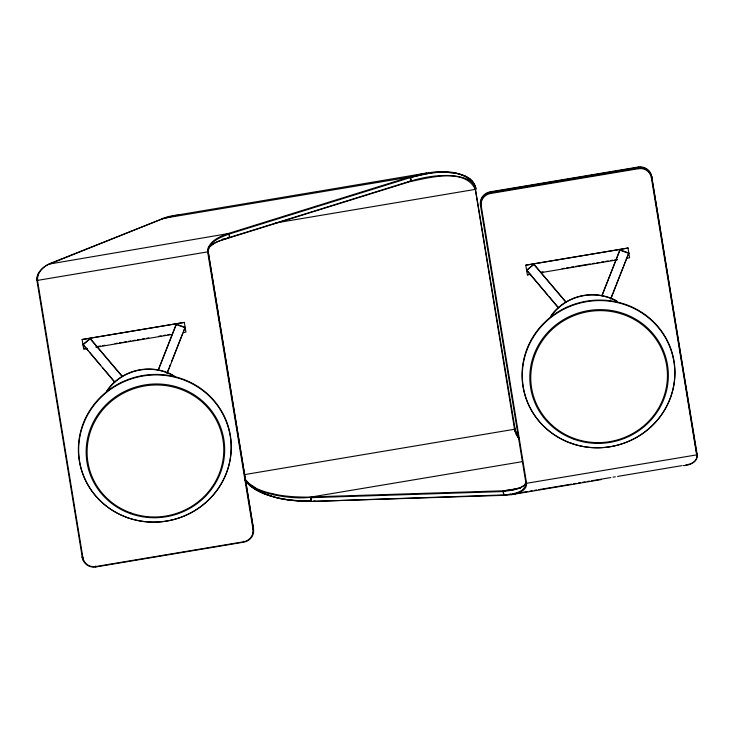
<?xml version="1.0" encoding="UTF-8"?>
<svg xmlns="http://www.w3.org/2000/svg" width="734" height="734" viewBox="0 0 734 734"><rect width="100%" height="100%" fill="white"/><g stroke="black" fill="none" stroke-linecap="round" stroke-linejoin="round"><path stroke-width="1.1" d="M526.324 482.587L524.737 485.229L520.47 487.523M316.556 191.62L167.857 216.631L50.077 263.46C43.462 266.249 36.856 272.663 37.581 280.379C34.709 274.296 43.352 266.176 49.508 264.075M696.942 455.089L651.645 176.298L697.199 454.63C698.208 460.888 691.254 464.65 685.85 464.732M470.356 179.316C473.439 181.573 475.531 186.023 475.861 189.078C475.081 185.693 473.081 182.656 470.733 180.142C453.245 166.682 428.656 171.82 409.022 177.197L228.769 233.375C220.072 236.247 207.905 241.284 207.649 251.872L252.982 529.232A11.249 10.827 -12.4 0 1 243.633 541.775L95.75 566.556A11.249 10.827 -12.4 0 1 82.905 557.73L82.346 557.73A11.836 11.395 -12.4 0 0 95.805 566.96L243.697 542.178A11.836 11.395 -12.4 0 0 253.533 528.975L208.199 251.615C208.942 241.495 220.842 237.064 229.146 234.036L409.783 177.738L422.94 174.334M158.214 369.872L176.316 324.171L185.142 327.318L167.132 373.432M158.305 370.294L176.316 324.171M167.04 373.01L168.921 368.257M169.297 367.303L170.435 364.44M171.563 361.587L181.371 336.833M181.748 335.878L182.885 333.025M184.014 330.172L185.142 327.318M601.88 295.518L619.991 249.826L628.818 252.964L610.798 299.087M601.972 295.94L619.991 249.826M610.706 298.665L612.973 292.949M613.349 292.004L615.991 285.333M616.367 284.379L623.157 267.249M623.533 266.295L626.175 259.625M626.552 258.68L627.68 255.817M628.056 254.872L628.818 252.964M227.99 238.266C231.256 238.137 227.558 227.668 229.659 237.421M37.819 275.47L36.746 279.333L82.346 557.73L82.575 556.482M253.514 529.021L252.982 529.232M480.421 204.988L480.972 204.768A11.249 10.827 -12.4 0 1 490.312 192.225L638.204 167.444A11.249 10.827 -12.4 0 1 650.884 175.472M475.88 189.28L275.287 223.017M312.014 496.89L522.59 461.603M114.706 382.221L82.933 344.439L90.282 338.585L121.963 375.946M83.025 344.861L90.282 338.585M558.372 307.867L526.599 270.094L533.957 264.24L565.639 301.591M526.691 270.516L533.957 264.24M311.666 501.414C289.554 501.304 263.57 498.689 247.074 481.908M212.447 244.33L212.943 244.037M311.583 501.45C311.115 502.166 310.225 494.569 311.877 497.643M525.902 482.247L524.581 485.137L520.268 487.807M49.224 264.194L161.572 219.145M37.085 279.159L36.957 280.315M229.733 237.394L410.077 181.188C412.554 181.307 409.425 174.692 410.563 178.39M410.187 176.986L410.416 177.545L411.802 177.123M410.967 181.023C423.408 177.114 440.859 174.16 455.475 176.059C462.622 177.289 472.962 179.289 474.935 187.565M412.49 176.922L430.83 173.004M228.026 237.88L220.127 240.633A46.15 42.113 -61.1 0 0 213.199 244.083M212.888 243.908A48.793 45.609 -67.3 0 1 219.925 240.724L409.756 181.693C427.867 178.032 465.228 167.242 475.338 189.491L514.598 429.665L516.286 434.693L519.213 439.244M513.094 490.055L503.102 491.56L503.781 495.202L511.213 494.698L601.183 479.568M513.204 489.532L503.24 490.807L503.946 495.34L312.629 501.414L315.005 501.01M423.656 174.197L432.867 172.756M638.479 168.701L638.36 167.994L490.468 192.767A11.836 11.395 -12.4 0 0 480.632 205.97L481.192 206.034A11.249 10.827 -12.4 0 1 490.596 193.482L638.479 168.701A11.249 10.827 -12.4 0 1 651.324 177.527L651.865 177.298A11.836 11.395 -12.4 0 0 638.36 167.985L638.149 167.04L490.257 191.822A11.836 11.395 -12.4 0 0 480.421 205.025L525.957 483.321C524.948 493.147 511.598 494.193 503.707 494.927L312.611 501.395M511.479 494.652C517.36 493.597 526.984 491 526.581 483.385L481.247 206.025M316.473 191.666L426.867 173.004M407.553 182.069L409.957 181.234M222.356 239.211L227.916 238.293M37.581 280.379L207.649 251.872L208.052 250.964L208.172 251.505M82.107 339.521L184.317 322.4L82.107 339.521L83.722 349.256L87.089 348.696M525.773 265.176L627.992 248.046L525.773 265.176L527.388 274.911L530.755 274.342M84.749 348.65L86.997 348.274M95.98 346.769L100.475 346.017M102.723 345.641L104.971 345.264M115.073 343.567L117.321 343.191M119.569 342.815L121.816 342.439M124.064 342.062L126.312 341.686M128.551 341.31L130.799 340.934M133.047 340.558L135.295 340.181M137.542 339.805L139.79 339.429M142.029 339.053L144.277 338.677M146.525 338.301L148.773 337.924M158.883 336.227L161.131 335.851M163.379 335.475L165.618 335.099M167.866 334.722L170.114 334.346M529.544 274.112L527.388 274.911M540.774 272.231L543.022 271.855M562.116 268.653L564.363 268.277M566.611 267.901L568.859 267.525M571.098 267.148L573.346 266.772M575.594 266.396L590.2 263.946M592.439 263.57L594.687 263.194M596.935 262.818L599.183 262.442M601.43 262.066L603.678 261.689M605.926 261.313L608.165 260.937M610.413 260.561L612.661 260.185M614.909 259.808L617.156 259.432M96.071 347.191L172.453 334.392M183.683 332.511L185.931 332.135L184.317 322.4M540.866 272.653L617.248 259.854M626.23 258.35L629.598 257.781L627.992 248.046M244.422 474.632L515.084 429.161L475.283 188.207M520.443 488.082L504.946 490.679L504.891 491.376M510.772 494.321L504.845 494.909M513.02 493.945L527.636 491.496M529.884 491.119L532.132 490.743M534.38 490.367L536.627 489.991M538.875 489.615L571.474 484.146M573.722 483.77L575.97 483.394M578.218 483.018L580.466 482.642M582.713 482.266L584.961 481.889M587.209 481.513L589.457 481.137M591.714 480.761L610.816 477.559M613.064 477.183L615.321 476.797M617.569 476.421L681.638 465.686M172.316 215.658L179.408 215.09M172.261 216.273L161.682 219.099L161.902 218.594L409.022 177.197L409.407 177.857M173.151 216.154L175.591 215.906M431.546 172.912L436.491 172.407M433.684 172.664L442.097 172.132M252.863 527.957L253.533 528.975M437.189 172.352L445.492 172.141M311.546 496.909L503.24 490.807L503.194 491.551L311.739 497.643C308.812 496.753 312.886 504.937 311.032 499.148M311.491 501.038L309.886 501.083M311.354 501.093L298.087 500.863M309.152 501.102L307.693 501.12M442.804 172.123L454.438 172.94M306.628 501.12L289.737 500.093M446.134 172.16L455.263 173.077L462.778 175.077A37.361 32.039 -71.2 0 1 468.687 178.032M682.877 465.503C686.464 466.2 698.373 462.934 696.649 454.887L651.324 177.527M297.334 500.817L283.746 499.203M651.416 176.243L651.627 176.288A11.836 11.395 -12.4 0 0 638.149 167.04M288.976 500.001L274.232 497.12M454.988 173.031L455.539 173.123M283.003 499.074L280.379 498.569M514.873 428.142L514.332 428.454M456.089 173.233L456.64 173.334M279.296 498.34L277.81 498.01M457.181 173.453L458.805 173.839M273.351 494.753C285.443 497.184 299.288 498.936 310.831 497.166C298.821 497.12 285.141 496.817 272.828 493.789M277.076 497.836L264.772 494.037M459.346 173.976L459.888 174.132M272.186 496.551L263.91 493.688L255.982 489.826A37.361 32.507 50.8 0 1 249.762 485.449L248.661 484.431M460.42 174.288L465.604 176.279L469.732 178.821M620.083 250.239L628.91 253.386M176.417 324.593L185.234 327.731M526.012 483.376L696.649 454.887L697.199 454.658L696.961 453.649M263.616 493.569L264.194 493.808M262.46 493.083L263.038 493.331M261.304 492.569L261.882 492.826M260.166 492.037L260.735 492.312M259.029 491.477L259.597 491.762M255.579 487.789L249.028 483.568L244.807 478.834M257.909 490.899L258.469 491.193M255.313 488.449L249.725 484.945L245.697 481.1M256.79 490.284L257.35 490.596M256.239 489.973L250.037 485.66L245.514 480.88M468.677 178.059L470.2 179.197M480.642 205.997L480.421 205.025M469.888 178.94L470.466 179.408M248.496 484.275L247.899 483.678A17.02 14.863 50.4 0 1 245.789 481.265M534.049 264.662L565.731 302.013M526.599 270.094L547.72 294.995M549.041 296.554L558.28 307.445M90.374 339.007L122.055 376.368M82.933 344.439L88.208 350.668M89.53 352.228L100.751 365.459M102.732 367.789L108.669 374.79M109.329 375.569L114.614 381.799M246.927 481.724L246.404 481.064M519.213 438.345L518.8 437.767M245.174 480.431L244.734 479.807M518.589 437.473C516.562 436.179 513.607 423.546 515.562 431.161M518.176 436.996L515.589 431.161M516.69 435.501L516.332 434.757M515.213 431.922L514.901 430.886M525.92 483.146L525.856 482.256L525.957 483.321M243.486 541.233L243.642 541.82M95.594 566.015L95.805 566.96M410.407 177.49L410.985 180.913M490.596 193.482L490.312 192.225M228.072 234.385L227.696 233.696L49.784 263.965M208.181 251.808L253.322 528.03A11.836 11.395 -12.4 0 1 252.863 533.416M37.48 280.241L82.905 557.73M107.219 390.772A49.141 47.279 -12.4 0 1 173.105 375.615M106.421 391.451A49.554 47.682 -12.4 0 1 175.591 376.781M551.895 315.024A49.141 47.279 -12.4 0 1 616.771 301.261M550.583 316.382A49.554 47.682 -12.4 0 1 617.019 301.096M83.575 560.73A11.836 11.395 -12.4 0 1 82.08 556.73M470.384 179.527A17.02 14.643 -70.6 0 1 475.907 188.207M208.97 247.716A16.13 14.708 -60.9 0 1 212.952 244.459M208.08 249.422A4.367 3.991 -61.1 0 1 209.052 247.798M208.795 247.064A16.377 15.249 -65.5 0 1 212.456 244.367M208.089 248.064A4.514 4.156 -63.6 0 1 208.364 247.725M520.443 487.477A48.783 44.068 30.2 0 1 513.167 489.394M520.278 487.826A46.15 42.398 38.7 0 1 513.075 490M273.36 494.624A73.785 65.583 47.7 0 1 255.239 488.651M272.828 493.753A73.042 64.941 45.7 0 1 255.487 488.046M83.3 558.803A11.249 10.827 -12.4 0 1 83.015 558.042M127.367 517.598A76.593 73.703 -12.4 0 0 230.375 435.611A76.593 73.703 -12.4 0 0 106.769 391.598A76.593 73.703 -12.4 0 0 127.367 517.598M130.524 513.662A69.381 66.766 -12.4 0 0 223.833 439.4A69.381 66.766 -12.4 0 0 111.871 399.525A69.381 66.766 -12.4 0 0 130.524 513.662M127.505 517.654A76.373 73.483 -12.4 0 0 230.201 435.913A76.373 73.483 -12.4 0 0 106.971 392.029A76.373 73.483 -12.4 0 0 127.505 517.654M130.881 512.947A68.455 65.876 -12.4 0 0 222.943 439.666A68.455 65.876 -12.4 0 0 112.476 400.333A68.455 65.876 -12.4 0 0 130.881 512.947M571.034 443.244A76.593 73.703 -12.4 0 0 674.041 361.256A76.593 73.703 -12.4 0 0 550.445 317.244A76.593 73.703 -12.4 0 0 571.034 443.244M574.19 439.317A69.381 66.766 -12.4 0 0 667.5 365.046A69.381 66.766 -12.4 0 0 555.537 325.18A69.381 66.766 -12.4 0 0 574.19 439.317M571.171 443.308A76.373 73.483 -12.4 0 0 673.876 361.568A76.373 73.483 -12.4 0 0 550.647 317.684A76.373 73.483 -12.4 0 0 571.171 443.308M574.548 438.593A68.455 65.876 -12.4 0 0 666.61 365.321A68.455 65.876 -12.4 0 0 556.143 325.979A68.455 65.876 -12.4 0 0 574.548 438.593"/></g></svg>
